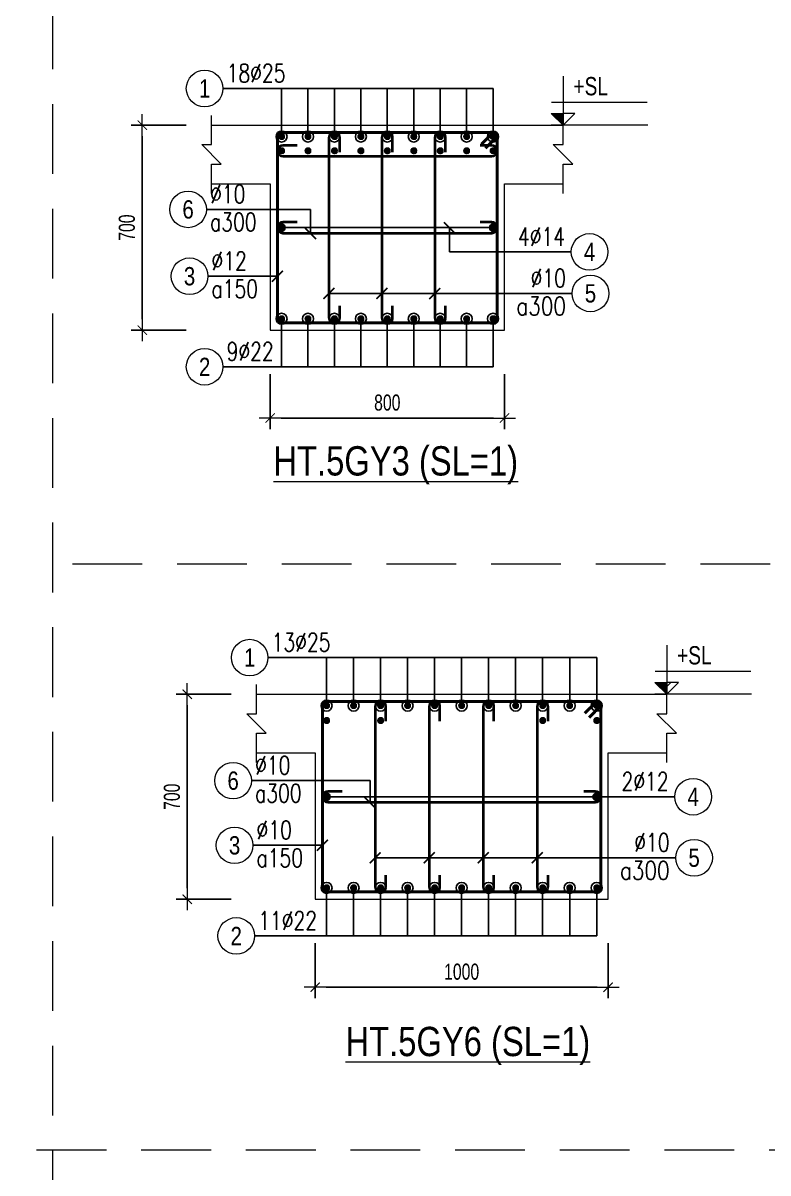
# Model space of a CAD drawing. Header units: millimetres. Extents: x 225489 to 327520, y -235866 to -221866.
# Drawn here: x 230511 to 233054, y -231944 to -228018 of the extents above; entities that cross this region are included whole.
import ezdxf
from ezdxf.enums import TextEntityAlignment as Align

# ---------------------------------------------------------------- set-up
doc = ezdxf.new("R2010")
doc.units = ezdxf.units.MM
doc.header["$PDMODE"] = 3
doc.linetypes.add('HIDDEN2', pattern=[4.762499999999999, 3.175, -1.5875])
doc.layers.get('0').update_dxf_attribs({"lineweight": 20})
doc.layers.get('Defpoints').update_dxf_attribs({"color": 151, "lineweight": 9})
for name, color, linetype, lineweight in [('NDC_S_ANNO', 7, 'Continuous', 20), ('NDC_S_CONTINUOUS', 3, 'Continuous', 20), ('NDC_S_DIM', 1, 'Continuous', 15), ('NDC_S_HIDDEN', 8, 'HIDDEN2', 13), ('NDC_S_REBAR', 4, 'Continuous', 35), ('NDC_S_STIRRUP', 4, 'Continuous', 40), ('NDC_S_TEXT SYMBOL', 7, 'Continuous', 20), ('NDC_S_THIN LINE', 8, 'Continuous', 9), ('NDC_S_VN TEXT', 7, 'Continuous', 20)]:
    doc.layers.add(name, color=color, linetype=linetype, lineweight=lineweight)
doc.styles.add('ARIAL', font='arial.ttf', dxfattribs={"width": 0.8})
doc.styles.add('NDC_ANNO', font='', dxfattribs={"width": 0.8})
doc.styles.add('NDC_DIM', font='', dxfattribs={"width": 0.75})
doc.styles.add('NDC_EN TXT', font='romans.shx', dxfattribs={"width": 0.8})
doc.styles.get('NDC_ANNO').set_extended_font_data('Dotum')
doc.styles.get('NDC_DIM').set_extended_font_data('Dotum')
doc.dimstyles.new('NDC_dim_25', dxfattribs={"dimscale": 25, "dimtxt": 2.2, "dimasz": 1.5, "dimexe": 1.5, "dimexo": 2.5, "dimgap": 1, "dimtad": 1, "dimdec": 0, "dimzin": 0, "dimdsep": 46, "dimtxsty": 'NDC_DIM', "dimblk": 'DIMMARK', "dimcen": 0.09, "dimdle": 1.2, "dimclrd": 1, "dimclre": 1, "dimclrt": 3, "dimadec": 0, "dimazin": 0, "dimtfac": 1, "dimtdec": 0, "dimtix": 1, "dimtofl": 0, "dimtmove": 0, "dimatfit": 3, "dimfxl": 6, "dimfxlon": 1, "dimtolj": 1, "dimtzin": 0, "dimarcsym": 0})

# ---------------------------------------------------------------- blocks, each defined once
blk = doc.blocks.new('kata_block_TD')
at = {"color": 6, "linetype": 'ByBlock', "lineweight": -2, "style": 'ARIAL', "width": 0.8}
blk.add_attdef('SECTDET2', text='', height=5, dxfattribs=at).set_placement((0, 7.970649532882817), align=Align.CENTER)
at = {"color": 0, "linetype": 'ByBlock', "lineweight": -2, "style": 'ARIAL', "width": 0.8}
blk.add_attdef('SECTDET1', text='', height=5, dxfattribs=at).set_placement((0, 1.470649532882817), align=Align.CENTER)
at = {"color": 3, "lineweight": 25, "style": 'ARIAL', "width": 0.8}
blk.add_attdef('SSCALE', text='', height=2.5, dxfattribs=at).set_placement((0, -3.998868953555331), align=Align.CENTER)
blk = doc.blocks.new('kata_block_CT')
at = {"layer": 'NDC_S_ANNO'}
blk.add_hatch(color=3, dxfattribs=at).paths.add_polyline_path([(0, 1.596954857557648), (-1.612010908633238, 1.596954857557648), (0, 0)])
at = {"layer": 'NDC_S_ANNO', "ltscale": 50}
h = blk.add_hatch(dxfattribs=at)
h.set_pattern_fill('ANSI31', color=256, scale=1.406250541793835, style=0)
h.set_pattern_definition([(45.00000000000001, (0, 5.456968210637569e-12), (-3.157122508925224, 3.157122508925225), [])])
h.paths.add_polyline_path([(0, 1.596954857557648), (0, 0), (1.612010908924276, 1.596954857557648)])
for p, q in [((-1.592704896858777, 3.140833880479477), (11.46947077315417, 3.140833880479477)), ((11.56125648126181, 5.456968210637569e-12), (-1.63869572513795, 5.456968210637569e-12))]:
    blk.add_line(p, q, dxfattribs=at)
for points in [[(0, 6.69495074864426), (0, 0)], [(0, 0), (-1.612010908924276, 1.596954857557648), (0, 1.596954857557648)], [(0, 0), (1.612010908924276, 1.596954857557648), (0, 1.596954857557648)]]:
    blk.add_lwpolyline(points, dxfattribs=at)
at = {"layer": 'NDC_S_ANNO', "color": 8, "ltscale": 50}
blk.add_lwpolyline([(0, 0), (-1.612010908633238, 1.596954857557648), (0, 1.596954857557648)], dxfattribs=at)
at = {"layer": 'NDC_S_TEXT SYMBOL', "color": 3, "style": 'NDC_ANNO', "width": 0.8}
blk.add_attdef('CT', (1.409564409346785, 4.068271311703938), '', height=2.5, dxfattribs=at)
blk = doc.blocks.new('DIMMARK')
at = {"layer": 'NDC_S_DIM', "color": 1}
blk.add_line((-1.5, 0), (1, 0), dxfattribs=at)
at = {"layer": 'NDC_S_DIM', "color": 2, "const_width": 0.1}
blk.add_lwpolyline([(-0.4242640687119285, -0.4242640687119285), (0.4242640687119285, 0.4242640687119285)], dxfattribs=at)
blk = doc.blocks.new('*D46')
at = {"layer": 'Defpoints', "color": 0, "transparency": 16777216}
for p in [(231354.8072065216, -229066.8943054373), (232154.8072065216, -229066.8943054373), (232154.8072065216, -229366.8943054373)]:
    blk.add_point(p, dxfattribs=at)
at = {"layer": 'NDC_S_DIM', "color": 1, "lineweight": -2, "transparency": 16777216}
for p, q in [((231354.8072065216, -229216.8943054373), (231354.8072065216, -229404.3943054373)), ((232154.8072065216, -229216.8943054373), (232154.8072065216, -229404.3943054373)), ((231392.3072065216, -229366.8943054373), (232117.3072065216, -229366.8943054373))]:
    blk.add_line(p, q, dxfattribs=at)
at = {"layer": 'NDC_S_DIM', "color": 1, "lineweight": -2, "transparency": 16777216, "xscale": 37.5, "yscale": 37.5, "zscale": 37.5, "rotation": 180}
blk.add_blockref('DIMMARK', (231354.8072065216, -229366.8943054373), dxfattribs=at)
at = {"layer": 'NDC_S_DIM', "color": 1, "lineweight": -2, "transparency": 16777216, "xscale": 37.5, "yscale": 37.5, "zscale": 37.5}
blk.add_blockref('DIMMARK', (232154.8072065216, -229366.8943054373), dxfattribs=at)
at = {"layer": 'NDC_S_DIM', "color": 3, "transparency": 16777216, "insert": (231754.8072065216, -229314.3943054373), "char_height": 55.00000000000001, "attachment_point": 5, "style": 'NDC_DIM'}
blk.add_mtext('\\A1;800', dxfattribs=at)
blk = doc.blocks.new('*D47')
at = {"layer": 'Defpoints', "color": 0, "transparency": 16777216}
for p in [(231424.4803310659, -228366.8943054373), (230918.4803310659, -229066.8943054373), (231424.4803310659, -229066.8943054373)]:
    blk.add_point(p, dxfattribs=at)
at = {"layer": 'NDC_S_DIM', "color": 1, "lineweight": -2, "transparency": 16777216}
for p, q in [((231068.4803310659, -228366.8943054373), (230880.9803310659, -228366.8943054373)), ((230918.4803310659, -228404.3943054373), (230918.4803310659, -229029.3943054373)), ((231068.4803310659, -229066.8943054373), (230880.9803310659, -229066.8943054373))]:
    blk.add_line(p, q, dxfattribs=at)
at = {"layer": 'NDC_S_DIM', "color": 1, "lineweight": -2, "transparency": 16777216, "xscale": 37.5, "yscale": 37.5, "zscale": 37.5}
for p, rotation in [((230918.4803310659, -228366.8943054373), 90), ((230918.4803310659, -229066.8943054373), 270)]:
    blk.add_blockref('DIMMARK', p, dxfattribs=dict(at, rotation=rotation))
at = {"layer": 'NDC_S_DIM', "color": 3, "transparency": 16777216, "insert": (230865.980331066, -228716.8943054372), "char_height": 55.00000000000001, "attachment_point": 5, "rotation": 90, "style": 'NDC_DIM'}
blk.add_mtext('\\A1;700', dxfattribs=at)
blk = doc.blocks.new('kata_block_THEP')
at = {"layer": 'NDC_S_REBAR', "color": 0}
for p, q in [((-0.5, 0), (0.5, 0)), ((-0.3535533905960619, 0.353553390592424), (0.3535533905960619, -0.353553390592424)), ((0.3535533905960619, 0.353553390592424), (-0.3535533905960619, -0.353553390592424)), ((0, 0.5), (0, -0.5))]:
    blk.add_line(p, q, dxfattribs=at)
at = {"layer": 'NDC_S_REBAR', "color": 0, "const_width": 0.08333333333333334}
blk.add_lwpolyline([(-0.5, -1.818989403545856e-12, 1), (0.5000000000145519, -1.818989403545856e-12, 1), (-0.5, -1.818989403545856e-12, 1)], format="xyb", dxfattribs=at)
blk = doc.blocks.new('*U11')
blk.add_circle((-2.5, 0), 2.5)
at = {"layer": 'NDC_S_VN TEXT', "color": 3, "style": 'NDC_EN TXT', "width": 0.75}
blk.add_attdef('DK1', (0.5, 0.8455043070534884), '', height=2.5, dxfattribs=at)
at = {"layer": 'NDC_S_VN TEXT', "color": 7, "style": 'ARIAL', "width": 0.8}
blk.add_attdef('SH2', text='', height=2.5, dxfattribs=at).set_placement((-2.5, 0), align=Align.MIDDLE)
blk = doc.blocks.new('*U12')
blk.add_circle((-2.5, 0), 2.5)
at = {"layer": 'NDC_S_VN TEXT', "color": 3, "style": 'NDC_EN TXT', "width": 0.75}
for tag, p in [('DK1', (0.5, 0.8455043070534884)), ('KC1', (0.5, -2.972544307831413))]:
    blk.add_attdef(tag, p, '', height=2.5, dxfattribs=at)
at = {"layer": 'NDC_S_VN TEXT', "color": 7, "style": 'ARIAL', "width": 0.8}
blk.add_attdef('SH2', text='', height=2.5, dxfattribs=at).set_placement((-2.5, 0), align=Align.MIDDLE)
blk = doc.blocks.new('*U15')
blk.add_circle((2.5, 0), 2.5)
at = {"layer": 'NDC_S_VN TEXT', "color": 3, "style": 'NDC_EN TXT'}
for tag, width, p in [('DK2', 0.75, (-0.85, 0.8455043070534884)), ('KC2', 0.8, (-0.85, -2.972544307831413))]:
    blk.add_attdef(tag, text='', height=2.5, dxfattribs=dict(at, width=width)).set_placement(p, align=Align.RIGHT)
at = {"layer": 'NDC_S_VN TEXT', "color": 7, "style": 'ARIAL', "width": 0.8}
blk.add_attdef('SH3', text='', height=2.5, dxfattribs=at).set_placement((2.5, 0), align=Align.MIDDLE)
blk = doc.blocks.new('*U10')
blk.add_circle((2.5, 0), 2.5)
at = {"layer": 'NDC_S_VN TEXT', "color": 3, "style": 'NDC_EN TXT', "width": 0.75}
blk.add_attdef('DK2', text='', height=2.5, dxfattribs=at).set_placement((-0.85, 0.8455043070534884), align=Align.RIGHT)
at = {"layer": 'NDC_S_VN TEXT', "color": 7, "style": 'ARIAL', "width": 0.8}
blk.add_attdef('SH3', text='', height=2.5, dxfattribs=at).set_placement((2.5, 0), align=Align.MIDDLE)
blk = doc.blocks.new('*D52')
at = {"layer": 'Defpoints', "color": 0, "transparency": 16777216}
for p in [(231508.5261673872, -231009.8635939125), (232508.5261673872, -231009.8635939125), (232508.5261673872, -231309.8635939125)]:
    blk.add_point(p, dxfattribs=at)
at = {"layer": 'NDC_S_DIM', "color": 1, "lineweight": -2, "transparency": 16777216}
for p, q in [((231508.5261673872, -231159.8635939125), (231508.5261673872, -231347.3635939125)), ((232508.5261673872, -231159.8635939125), (232508.5261673872, -231347.3635939125)), ((231546.0261673872, -231309.8635939125), (232471.0261673872, -231309.8635939125))]:
    blk.add_line(p, q, dxfattribs=at)
at = {"layer": 'NDC_S_DIM', "color": 1, "lineweight": -2, "transparency": 16777216, "xscale": 37.5, "yscale": 37.5, "zscale": 37.5, "rotation": 180}
blk.add_blockref('DIMMARK', (231508.5261673872, -231309.8635939125), dxfattribs=at)
at = {"layer": 'NDC_S_DIM', "color": 1, "lineweight": -2, "transparency": 16777216, "xscale": 37.5, "yscale": 37.5, "zscale": 37.5}
blk.add_blockref('DIMMARK', (232508.5261673872, -231309.8635939125), dxfattribs=at)
at = {"layer": 'NDC_S_DIM', "color": 3, "transparency": 16777216, "insert": (232008.5261673872, -231257.3635939125), "char_height": 55.00000000000001, "attachment_point": 5, "style": 'NDC_DIM'}
blk.add_mtext('\\A1;1000', dxfattribs=at)
blk = doc.blocks.new('*D53')
at = {"layer": 'Defpoints', "color": 0, "transparency": 16777216}
for p in [(231578.1992919315, -230309.8635939125), (231072.1992919315, -231009.8635939125), (231578.1992919315, -231009.8635939125)]:
    blk.add_point(p, dxfattribs=at)
at = {"layer": 'NDC_S_DIM', "color": 1, "lineweight": -2, "transparency": 16777216}
for p, q in [((231222.1992919315, -230309.8635939125), (231034.6992919315, -230309.8635939125)), ((231072.1992919315, -230347.3635939125), (231072.1992919315, -230972.3635939125)), ((231222.1992919315, -231009.8635939125), (231034.6992919315, -231009.8635939125))]:
    blk.add_line(p, q, dxfattribs=at)
at = {"layer": 'NDC_S_DIM', "color": 1, "lineweight": -2, "transparency": 16777216, "xscale": 37.5, "yscale": 37.5, "zscale": 37.5}
for p, rotation in [((231072.1992919315, -230309.8635939125), 90), ((231072.1992919315, -231009.8635939125), 270)]:
    blk.add_blockref('DIMMARK', p, dxfattribs=dict(at, rotation=rotation))
at = {"layer": 'NDC_S_DIM', "color": 3, "transparency": 16777216, "insert": (231019.6992919316, -230659.8635939124), "char_height": 55.00000000000001, "attachment_point": 5, "rotation": 90, "style": 'NDC_DIM'}
blk.add_mtext('\\A1;700', dxfattribs=at)

msp = doc.modelspace()

# ---------------------------------------------------------------- linework, layer by layer
at = {"layer": 'NDC_S_CONTINUOUS'}
for points in [[(231154.8072065216, -228366.8943054373), (231354.8072065216, -228366.8943054373), (231354.8072065216, -228366.8943054373), (232154.8072065216, -228366.8943054373), (232154.8072065216, -228366.8943054373), (232354.8072065216, -228366.8943054373)], [(231154.8072065216, -228566.8943054373), (231354.8072065216, -228566.8943054373), (231354.8072065216, -229066.8943054373), (232154.8072065216, -229066.8943054373), (232154.8072065216, -228566.8943054373), (232354.8072065216, -228566.8943054373)], [(231308.5261673872, -230309.8635939125), (231508.5261673872, -230309.8635939125), (231508.5261673872, -230309.8635939125), (232508.5261673872, -230309.8635939125), (232508.5261673872, -230309.8635939125), (232708.5261673872, -230309.8635939125)], [(231308.5261673872, -230509.8635939125), (231508.5261673872, -230509.8635939125), (231508.5261673872, -231009.8635939125), (232508.5261673872, -231009.8635939125), (232508.5261673872, -230509.8635939125), (232708.5261673872, -230509.8635939125)]]:
    msp.add_lwpolyline(points, dxfattribs=at)
at = {"layer": 'NDC_S_HIDDEN', "ltscale": 75}
for p, q in [((230612.4073254404, -221865.8761660783), (230612.4073254404, -235865.8761660624)), ((243419.9620122832, -229865.8761660692), (230612.4073254404, -229865.8761660692)), ((238296.940137546, -231865.8761660669), (225489.3854507033, -231865.8761660669))]:
    msp.add_line(p, q, dxfattribs=at)
at = {"layer": 'NDC_S_REBAR'}
for points in [[(231592.606202995, -228459.2389953706), (231592.606202995, -228410.3258255608, 0.9999999999999999), (231555.7422029949, -228410.3258255608), (231555.7422029949, -229023.4623054372, 0.9999999999999999), (231592.606202995, -229023.4623054372), (231592.606202995, -228984.2054144284, -0.414213562)], [(231773.106202995, -228459.2389953706), (231773.106202995, -228410.3258255608, 0.9999999999999999), (231736.2422029949, -228410.3258255608), (231736.2422029949, -229023.4623054372, 0.9999999999999999), (231773.106202995, -229023.4623054372), (231773.106202995, -228984.2054144284, -0.414213562)], [(231953.606203003, -228459.2389953706), (231953.606203003, -228410.3258255608, 0.9999999999999999), (231916.742203003, -228410.3258255608), (231916.742203003, -229023.4623054372, 0.9999999999999999), (231953.606203003, -229023.4623054372), (231953.606203003, -228984.2054144284, -0.414213562)], [(231447.1523763316, -228436.050645009), (231398.2392065218, -228436.050645009, 0.9999999999999999), (231398.2392065218, -228472.9146450091), (232111.3752065217, -228472.9146450091, 0.9999999999999999), (232111.3752065217, -228436.050645009), (232072.1183155129, -228436.050645009, -0.414213562)], [(231447.1523763315, -228698.4623054373), (231398.2392065216, -228698.4623054373, 0.9999999999999999), (231398.2392065216, -228735.3263054373), (232111.3752065216, -228735.3263054373, 0.9999999999999999), (232111.3752065216, -228698.4623054373), (232072.1183155128, -228698.4623054373, -0.414213562)], [(231750.2251638565, -230402.2082838458), (231750.2251638565, -230353.2951140359, 0.9999999999999999), (231713.3611638565, -230353.2951140359), (231713.3611638565, -230966.4315939124, 0.9999999999999999), (231750.2251638565, -230966.4315939124), (231750.2251638565, -230927.1747029036, -0.414213562)], [(231934.6251638645, -230402.2082838458), (231934.6251638645, -230353.2951140359, 0.9999999999999999), (231897.7611638645, -230353.2951140359), (231897.7611638645, -230966.4315939124, 0.9999999999999999), (231934.6251638645, -230966.4315939124), (231934.6251638645, -230927.1747029036, -0.414213562)], [(232119.0251638566, -230402.2082838458), (232119.0251638566, -230353.2951140359, 0.9999999999999999), (232082.1611638565, -230353.2951140359), (232082.1611638565, -230966.4315939124, 0.9999999999999999), (232119.0251638566, -230966.4315939124), (232119.0251638566, -230927.1747029036, -0.414213562)], [(232303.4251638564, -230402.2082838457), (232303.4251638564, -230353.2951140359, 0.9999999999999999), (232266.5611638564, -230353.2951140359), (232266.5611638564, -230966.4315939124, 0.9999999999999999), (232303.4251638564, -230966.4315939124), (232303.4251638564, -230927.1747029035, -0.414213562)], [(231600.8713371971, -230641.4315939124), (231551.9581673872, -230641.4315939124, 0.9999999999999999), (231551.9581673872, -230678.2955939125), (232465.0941673871, -230678.2955939125, 0.9999999999999999), (232465.0941673871, -230641.4315939124), (232425.8372763783, -230641.4315939124, -0.414213562)]]:
    msp.add_lwpolyline(points, format="xyb", dxfattribs=at)
at = {"layer": 'NDC_S_STIRRUP'}
for points in [[(232075.8072065216, -228431.8943054373), (232115.8072065216, -228391.8943054373, -0.414213562), (232129.8072065216, -228405.8943054373), (232129.8072065216, -229027.8943054373, -0.414213562), (232115.8072065216, -229041.8943054373), (231393.8072065216, -229041.8943054373, -0.414213562), (231379.8072065216, -229027.8943054373), (231379.8072065216, -228405.8943054373, -0.414213562), (231393.8072065216, -228391.8943054373), (232115.8072065216, -228391.8943054373, -0.414213562), (232129.8072065216, -228405.8943054373), (232089.8072065216, -228445.8943054373)], [(232429.5261673872, -230374.8635939125), (232469.5261673872, -230334.8635939125, -0.414213562), (232483.5261673872, -230348.8635939125), (232483.5261673872, -230970.8635939125, -0.414213562), (232469.5261673872, -230984.8635939125), (231547.5261673872, -230984.8635939125, -0.414213562), (231533.5261673872, -230970.8635939125), (231533.5261673872, -230348.8635939125, -0.414213562), (231547.5261673872, -230334.8635939125), (232469.5261673872, -230334.8635939125, -0.414213562), (232483.5261673872, -230348.8635939125), (232443.5261673872, -230388.8635939125)]]:
    msp.add_lwpolyline(points, format="xyb", dxfattribs=at)
at = {"layer": 'NDC_S_THIN LINE'}
for points in [[(231154.8072065216, -228600.2276387706), (231154.8072065216, -228500.2276387706), (231188.1405398549, -228500.2276387706), (231121.4738731883, -228433.5609721039), (231154.8072065216, -228433.5609721039), (231154.8072065216, -228333.5609721039)], [(232354.8072065216, -228600.2276387706), (232354.8072065216, -228500.2276387706), (232388.1405398549, -228500.2276387706), (232321.4738731883, -228433.5609721039), (232354.8072065216, -228433.5609721039), (232354.8072065216, -228333.5609721039)], [(231308.5261673872, -230543.1969272458), (231308.5261673872, -230443.1969272458), (231341.8595007205, -230443.1969272458), (231275.1928340539, -230376.5302605791), (231308.5261673872, -230376.5302605791), (231308.5261673872, -230276.5302605791)], [(232708.5261673872, -230543.1969272458), (232708.5261673872, -230443.1969272458), (232741.8595007205, -230443.1969272458), (232675.1928340539, -230376.5302605791), (232708.5261673872, -230376.5302605791), (232708.5261673872, -230276.5302605791)]]:
    msp.add_lwpolyline(points, dxfattribs=at)

# ---------------------------------------------------------------- block references
at = {"layer": 'NDC_S_REBAR', "xscale": 22, "yscale": 22, "zscale": 22}
for p in [(231393.8072065216, -228405.8943054373), (231484.0572065216, -228405.8943054373), (231574.3072065216, -228405.8943054373), (231664.5572065216, -228405.8943054373), (231754.8072065216, -228405.8943054373), (231845.0572065216, -228405.8943054373), (231935.3072065216, -228405.8943054373), (232025.5572065216, -228405.8943054373), (232115.8072065216, -228405.8943054373), (231393.8072065216, -228454.482645009), (231484.0572065216, -228454.482645009), (231574.3072065216, -228454.482645009), (231664.5572065216, -228454.482645009), (231754.8072065216, -228454.482645009), (231845.0572065216, -228454.482645009), (231935.3072065216, -228454.482645009), (232025.5572065216, -228454.482645009), (232115.8072065216, -228454.482645009), (231393.8072065216, -228716.8943054373), (232115.8072065216, -228716.8943054373), (231393.8072065216, -229027.8943054373), (231484.0572065216, -229027.8943054373), (231574.3072065216, -229027.8943054373), (231664.5572065216, -229027.8943054373), (231754.8072065216, -229027.8943054373), (231845.0572065216, -229027.8943054373), (231935.3072065216, -229027.8943054373), (232025.5572065216, -229027.8943054373), (232115.8072065216, -229027.8943054373), (231547.5261673872, -230348.8635939125), (231639.7261673872, -230348.8635939125), (231731.9261673872, -230348.8635939125), (231824.1261673872, -230348.8635939125), (231916.3261673872, -230348.8635939125), (232008.5261673872, -230348.8635939125), (232100.7261673872, -230348.8635939125), (232192.9261673872, -230348.8635939125), (232285.1261673872, -230348.8635939125), (232377.3261673872, -230348.8635939125), (232469.5261673872, -230348.8635939125), (231547.5261673872, -230399.6987467578), (231731.9261673872, -230399.6987467578), (232285.1261673872, -230399.6987467578), (232469.5261673872, -230399.6987467578), (231547.5261673872, -230659.8635939125), (232469.5261673872, -230659.8635939125), (231547.5261673872, -230970.8635939125), (231639.7261673872, -230970.8635939125), (231731.9261673872, -230970.8635939125), (231824.1261673872, -230970.8635939125), (231916.3261673872, -230970.8635939125), (232008.5261673872, -230970.8635939125), (232100.7261673872, -230970.8635939125), (232192.9261673872, -230970.8635939125), (232285.1261673872, -230970.8635939125), (232377.3261673872, -230970.8635939125), (232469.5261673872, -230970.8635939125)]:
    msp.add_blockref('kata_block_THEP', p, dxfattribs=at)
at = {"layer": 'NDC_S_THIN LINE', "xscale": 25, "yscale": 25, "zscale": 25}
for name, p, values in [('*U11', (231193.8072065216, -228241.8943054373), {'SH2': '1', 'DK1': '18%%c25'}), ('*U12', (231137.3072065215, -228654.5874092626), {'SH2': '6', 'DK1': '%%c10', 'KC1': 'a300'}), ('*U10', (232382.6974503192, -228799.8024993268), {'SH3': '4', 'DK2': '4%%c14'}), ('*U12', (231142.3072065216, -228882.7149760468), {'SH2': '3', 'DK1': '%%c12', 'KC1': 'a150'}), ('*U15', (232385.8634053858, -228941.5771358873), {'SH3': '5', 'DK2': '%%c10', 'KC2': 'a300'}), ('*U11', (231193.8072065216, -229191.8943054373), {'SH2': '2', 'DK1': '9%%c22'}), ('*U11', (231347.5261673872, -230184.8635939125), {'SH2': '1', 'DK1': '13%%c25'}), ('*U12', (231291.0261673872, -230604.8635939125), {'SH2': '6', 'DK1': '%%c10', 'KC1': 'a300'}), ('*U10', (232736.4164111847, -230659.8635939125), {'SH3': '4', 'DK2': '2%%c12'}), ('*U12', (231296.0261673872, -230825.684264522), {'SH2': '3', 'DK1': '%%c10', 'KC1': 'a150'}), ('*U15', (232739.5823662514, -230868.3307220918), {'SH3': '5', 'DK2': '%%c10', 'KC2': 'a300'}), ('*U11', (231301.6870586733, -231134.8635939125), {'SH2': '2', 'DK1': '11%%c22'})]:
    msp.add_blockref(name, p, dxfattribs=at).add_auto_attribs(values)
at = {"layer": 'NDC_S_VN TEXT', "xscale": 25, "yscale": 25, "zscale": 25}
for p in [(232354.8072065216, -228366.8943054373), (232708.5261673872, -230309.8635939125)]:
    msp.add_blockref('kata_block_CT', p, dxfattribs=at).add_auto_attribs({'CT': '+SL'})
at = {"layer": 'NDC_S_VN TEXT'}
ref = msp.add_blockref('kata_block_TD', (231783.6811576317, -229592.5062018397), dxfattribs=dict(at, xscale=20, yscale=20, zscale=20))
ref.add_attrib('SECTDET1', '%%uHT.5GY3 (SL=1)', dxfattribs={"layer": '0', "color": 0, "linetype": 'ByBlock', "lineweight": -2, "height": 100, "style": 'ARIAL', "width": 0.8}).set_placement((231783.6811576317, -229563.0932111821), align=Align.CENTER)
ref = msp.add_blockref('kata_block_TD', (232029.7488028831, -231574.7692408494), dxfattribs=dict(at, xscale=20, yscale=20, zscale=20))
ref.add_attrib('SECTDET1', '%%uHT.5GY6 (SL=1)', dxfattribs={"layer": '0', "color": 0, "linetype": 'ByBlock', "lineweight": -2, "height": 100, "style": 'ARIAL', "width": 0.8}).set_placement((232029.7488028831, -231545.3562501918), align=Align.CENTER)

# ---------------------------------------------------------------- dimensions: what is measured, and where the dimension line sits
at = {"layer": 'NDC_S_DIM'}
for base, p1, p2, picture, middle in [((230918.4803310659, -229066.8943054373), (231424.4803310659, -228366.8943054373), (231424.4803310659, -229066.8943054373), '*D47', (230865.980331066, -228716.8943054372)), ((231072.1992919315, -231009.8635939125), (231578.1992919315, -230309.8635939125), (231578.1992919315, -231009.8635939125), '*D53', (231019.6992919316, -230659.8635939124))]:
    dim = msp.add_linear_dim(base=base, p1=p1, p2=p2, angle=270, dimstyle='NDC_dim_25', dxfattribs=at)
    dim.commit()
    dim.dimension.update_dxf_attribs({"geometry": picture, "text_midpoint": middle})
for base, p1, p2, picture, middle in [((232154.8072065216, -229366.8943054373), (231354.8072065216, -229066.8943054373), (232154.8072065216, -229066.8943054373), '*D46', (231754.8072065216, -229314.3943054373)), ((232508.5261673872, -231309.8635939125), (231508.5261673872, -231009.8635939125), (232508.5261673872, -231009.8635939125), '*D52', (232008.5261673872, -231257.3635939125))]:
    dim = msp.add_linear_dim(base=base, p1=p1, p2=p2, dimstyle='NDC_dim_25', dxfattribs=at)
    dim.commit()
    dim.dimension.update_dxf_attribs({"geometry": picture, "text_midpoint": middle})

# ---------------------------------------------------------------- leaders
at = {"layer": 'NDC_S_THIN LINE'}
for points, override in [([(231393.8072065216, -228405.8943054373), (231393.8072065216, -228241.8943054373), (231193.8072065216, -228241.8943054373)], {"dimldrblk": 'DotBlank'}), ([(232115.8072065216, -228405.8943054373), (232115.8072065216, -228241.8943054373), (231193.8072065216, -228241.8943054373)], {"dimldrblk": 'DotBlank'}), ([(231484.0572065214, -228405.8943054373), (231484.0572065214, -228241.8943054373), (231284.0572065214, -228241.8943054373)], {"dimldrblk": 'DotBlank'}), ([(231574.3072065214, -228405.8943054373), (231574.3072065214, -228241.8943054373), (231374.3072065214, -228241.8943054373)], {"dimldrblk": 'DotBlank'}), ([(231664.5572065214, -228405.8943054373), (231664.5572065214, -228241.8943054373), (231464.5572065214, -228241.8943054373)], {"dimldrblk": 'DotBlank'}), ([(231754.8072065214, -228405.8943054373), (231754.8072065214, -228241.8943054373), (231554.8072065214, -228241.8943054373)], {"dimldrblk": 'DotBlank'}), ([(231845.0572065214, -228405.8943054373), (231845.0572065214, -228241.8943054373), (231645.0572065214, -228241.8943054373)], {"dimldrblk": 'DotBlank'}), ([(231935.3072065214, -228405.8943054373), (231935.3072065214, -228241.8943054373), (231735.3072065214, -228241.8943054373)], {"dimldrblk": 'DotBlank'}), ([(232025.5572065216, -228405.8943054373), (232025.5572065216, -228241.8943054373), (231825.5572065216, -228241.8943054373)], {"dimldrblk": 'DotBlank'}), ([(231492.7360893806, -228736.8943054373), (231492.7360893806, -228654.5874092626), (231137.3072065215, -228654.5874092626)], {"dimldrblk": 'ArchTick'}), ([(231393.8072065216, -228716.8943054373), (232121.8072065216, -228716.8943054373)], {"dimasz": 1, "dimldrblk": 'DotBlank'}), ([(232115.8072065216, -228716.8943054373), (231393.8072065216, -228716.8943054373)], {"dimasz": 1, "dimldrblk": 'DotBlank'}), ([(231966.8561541074, -228716.8943054373), (231966.8561541074, -228799.8024993268), (232382.6974503192, -228799.8024993268)], {"dimldrblk": 'ArchTick'}), ([(231379.8072065216, -228882.7149760468), (231142.3072065216, -228882.7149760468)], {"dimldrblk": 'ArchTick'}), ([(231555.7422029949, -228941.5771358873), (232385.8634053858, -228941.5771358873)], {"dimldrblk": 'ArchTick'}), ([(231736.2422029949, -228941.5771358873), (232385.8634053858, -228941.5771358873)], {"dimldrblk": 'ArchTick'}), ([(231916.742203003, -228941.5771358873), (232385.8634053858, -228941.5771358873)], {"dimldrblk": 'ArchTick'}), ([(231393.8072065216, -229027.8943054373), (231393.8072065216, -229191.8943054373), (231193.8072065216, -229191.8943054373)], {"dimldrblk": 'DotBlank'}), ([(232115.8072065216, -229027.8943054373), (232115.8072065216, -229191.8943054373), (231193.8072065216, -229191.8943054373)], {"dimldrblk": 'DotBlank'}), ([(231484.0572065214, -229027.8943054373), (231484.0572065214, -229191.8943054373), (231284.0572065214, -229191.8943054373)], {"dimldrblk": 'DotBlank'}), ([(231574.3072065214, -229027.8943054373), (231574.3072065214, -229191.8943054373), (231374.3072065214, -229191.8943054373)], {"dimldrblk": 'DotBlank'}), ([(231664.5572065214, -229027.8943054373), (231664.5572065214, -229191.8943054373), (231464.5572065214, -229191.8943054373)], {"dimldrblk": 'DotBlank'}), ([(231754.8072065214, -229027.8943054373), (231754.8072065214, -229191.8943054373), (231554.8072065214, -229191.8943054373)], {"dimldrblk": 'DotBlank'}), ([(231845.0572065214, -229027.8943054373), (231845.0572065214, -229191.8943054373), (231645.0572065214, -229191.8943054373)], {"dimldrblk": 'DotBlank'}), ([(231935.3072065214, -229027.8943054373), (231935.3072065214, -229191.8943054373), (231735.3072065214, -229191.8943054373)], {"dimldrblk": 'DotBlank'}), ([(232025.5572065216, -229027.8943054373), (232025.5572065216, -229191.8943054373), (231825.5572065216, -229191.8943054373)], {"dimldrblk": 'DotBlank'}), ([(231547.5261673872, -230348.8635939125), (231547.5261673872, -230184.8635939125), (231347.5261673872, -230184.8635939125)], {"dimldrblk": 'DotBlank'}), ([(232469.5261673872, -230348.8635939125), (232469.5261673872, -230184.8635939125), (231347.5261673872, -230184.8635939125)], {"dimldrblk": 'DotBlank'}), ([(231639.7261673872, -230348.8635939125), (231639.7261673872, -230184.8635939125), (231439.7261673872, -230184.8635939125)], {"dimldrblk": 'DotBlank'}), ([(231731.9261673873, -230348.8635939125), (231731.9261673873, -230184.8635939125), (231531.9261673873, -230184.8635939125)], {"dimldrblk": 'DotBlank'}), ([(231824.1261673872, -230348.8635939125), (231824.1261673872, -230184.8635939125), (231624.1261673872, -230184.8635939125)], {"dimldrblk": 'DotBlank'}), ([(231916.3261673872, -230348.8635939125), (231916.3261673872, -230184.8635939125), (231716.3261673872, -230184.8635939125)], {"dimldrblk": 'DotBlank'}), ([(232008.5261673873, -230348.8635939125), (232008.5261673873, -230184.8635939125), (231808.5261673873, -230184.8635939125)], {"dimldrblk": 'DotBlank'}), ([(232100.7261673872, -230348.8635939125), (232100.7261673872, -230184.8635939125), (231900.7261673872, -230184.8635939125)], {"dimldrblk": 'DotBlank'}), ([(232192.9261673872, -230348.8635939125), (232192.9261673872, -230184.8635939125), (231992.9261673872, -230184.8635939125)], {"dimldrblk": 'DotBlank'}), ([(232285.1261673872, -230348.8635939125), (232285.1261673872, -230184.8635939125), (232085.1261673872, -230184.8635939125)], {"dimldrblk": 'DotBlank'}), ([(232377.3261673872, -230348.8635939125), (232377.3261673872, -230184.8635939125), (232177.3261673872, -230184.8635939125)], {"dimldrblk": 'DotBlank'}), ([(231695.8595007205, -230679.8635939125), (231695.8595007205, -230604.8635939125), (231291.0261673872, -230604.8635939125)], {"dimldrblk": 'ArchTick'}), ([(231547.5261673872, -230659.8635939125), (232475.5261673872, -230659.8635939125)], {"dimasz": 1, "dimldrblk": 'DotBlank'}), ([(232469.5261673872, -230659.8635939125), (231547.5261673872, -230659.8635939125)], {"dimasz": 1, "dimldrblk": 'DotBlank'}), ([(232469.5261673872, -230659.8635939125), (232736.4164111847, -230659.8635939125)], {"dimldrblk": 'DotSmall'}), ([(231533.5261673872, -230825.684264522), (231296.0261673872, -230825.684264522)], {"dimldrblk": 'ArchTick'}), ([(231713.3611638565, -230868.3307220918), (232739.5823662514, -230868.3307220918)], {"dimldrblk": 'ArchTick'}), ([(231897.7611638645, -230868.3307220918), (232739.5823662514, -230868.3307220918)], {"dimldrblk": 'ArchTick'}), ([(232082.1611638565, -230868.3307220918), (232739.5823662514, -230868.3307220918)], {"dimldrblk": 'ArchTick'}), ([(232266.5611638564, -230868.3307220918), (232739.5823662514, -230868.3307220918)], {"dimldrblk": 'ArchTick'}), ([(231547.5261673872, -230970.8635939125), (231547.5261673872, -231134.8635939125), (231301.6870586733, -231134.8635939125)], {"dimldrblk": 'DotBlank'}), ([(232469.5261673872, -230970.8635939125), (232469.5261673872, -231134.8635939125), (231301.6870586733, -231134.8635939125)], {"dimldrblk": 'DotBlank'}), ([(231639.7261673872, -230970.8635939125), (231639.7261673872, -231134.8635939125), (231393.8870586733, -231134.8635939125)], {"dimldrblk": 'DotBlank'}), ([(231731.9261673873, -230970.8635939125), (231731.9261673873, -231134.8635939125), (231486.0870586734, -231134.8635939125)], {"dimldrblk": 'DotBlank'}), ([(231824.1261673872, -230970.8635939125), (231824.1261673872, -231134.8635939125), (231578.2870586733, -231134.8635939125)], {"dimldrblk": 'DotBlank'}), ([(231916.3261673872, -230970.8635939125), (231916.3261673872, -231134.8635939125), (231670.4870586733, -231134.8635939125)], {"dimldrblk": 'DotBlank'}), ([(232008.5261673873, -230970.8635939125), (232008.5261673873, -231134.8635939125), (231762.6870586734, -231134.8635939125)], {"dimldrblk": 'DotBlank'}), ([(232100.7261673872, -230970.8635939125), (232100.7261673872, -231134.8635939125), (231854.8870586733, -231134.8635939125)], {"dimldrblk": 'DotBlank'}), ([(232192.9261673872, -230970.8635939125), (232192.9261673872, -231134.8635939125), (231947.0870586733, -231134.8635939125)], {"dimldrblk": 'DotBlank'}), ([(232285.1261673872, -230970.8635939125), (232285.1261673872, -231134.8635939125), (232039.2870586733, -231134.8635939125)], {"dimldrblk": 'DotBlank'}), ([(232377.3261673872, -230970.8635939125), (232377.3261673872, -231134.8635939125), (232131.4870586733, -231134.8635939125)], {"dimldrblk": 'DotBlank'})]:
    msp.add_leader(points, dimstyle='NDC_dim_25', override=override, dxfattribs=at)

doc.saveas('drawing.dxf')
